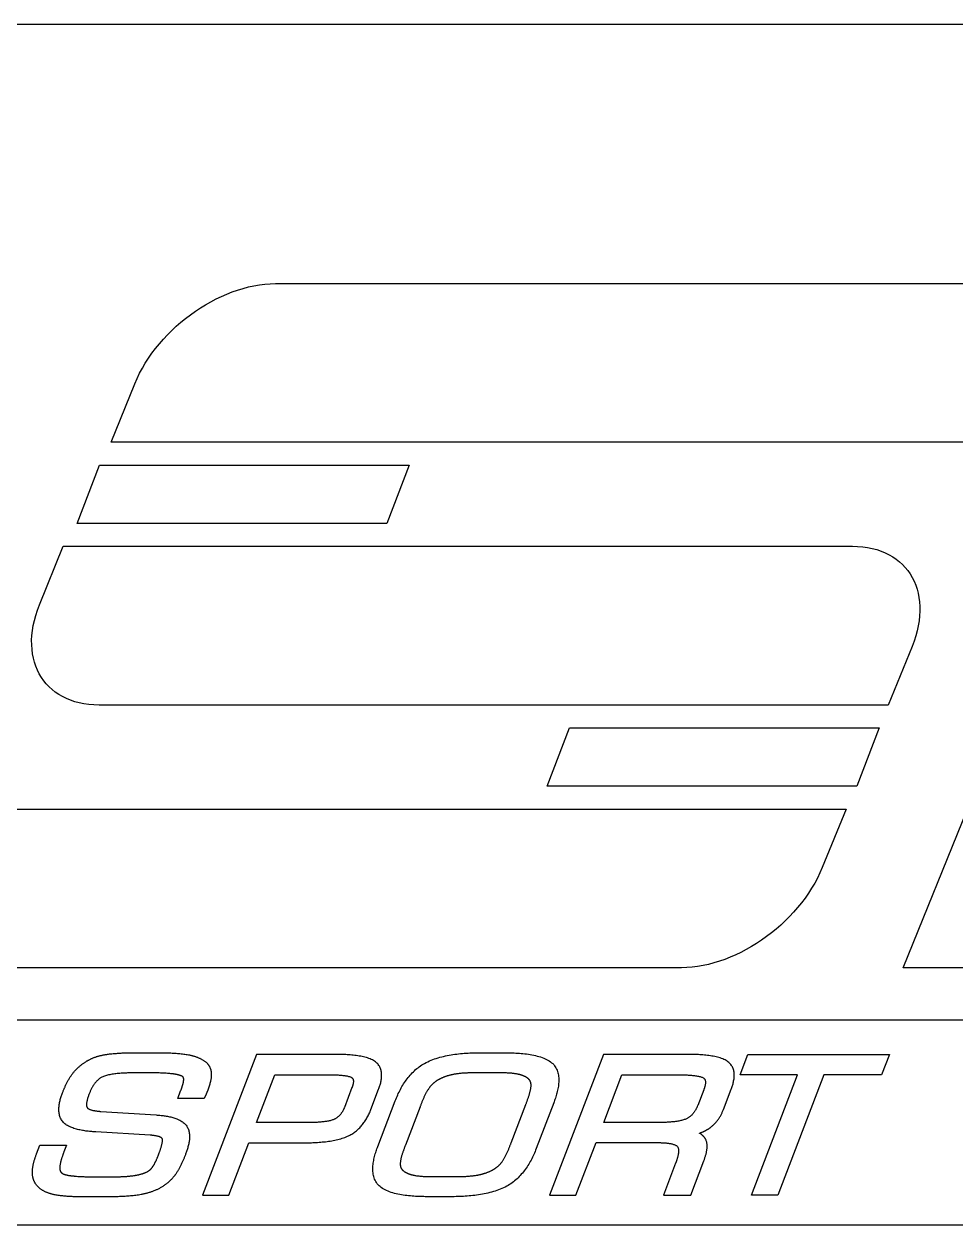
# Model space of a CAD drawing. Extents: x 0 to 453, y 0 to 124.
# Drawn here: x 346.19 to 364.75, y 99.88 to 123.79 of the extents above; entities that cross this region are included whole.
import ezdxf

# ---------------------------------------------------------------- set-up
doc = ezdxf.new("R2010")
doc.units = 0
doc.layers.get('0').update_dxf_attribs({"linetype": 'CONTINUOUS'})

msp = doc.modelspace()

# ---------------------------------------------------------------- linework, layer by layer
at = {"color": 1}
for points in [[(222.204, 123.788), (374.775, 123.788)], [(351.205, 118.621), (366.917, 118.621), (365.635, 115.459), (347.927, 115.459), (348.399, 116.625)], [(348.399, 116.625), (348.445, 116.73), (348.496, 116.834), (348.551, 116.937), (348.61, 117.038), (348.674, 117.137), (348.743, 117.235), (348.815, 117.33), (348.89, 117.423), (348.97, 117.513), (349.052, 117.601), (349.138, 117.687), (349.227, 117.769), (349.318, 117.849), (349.412, 117.926), (349.508, 117.999), (349.607, 118.069), (349.707, 118.135), (349.809, 118.198), (349.913, 118.257), (350.018, 118.313), (350.124, 118.364), (350.231, 118.411), (350.339, 118.453), (350.447, 118.491), (350.556, 118.525), (350.665, 118.553), (350.773, 118.577), (350.882, 118.596), (350.99, 118.61), (351.098, 118.618), (351.205, 118.621)], [(346.504, 112.223), (346.977, 113.39)], [(346.977, 113.39), (362.689, 113.39)], [(362.689, 113.39), (362.793, 113.387), (362.894, 113.379), (362.991, 113.365), (363.085, 113.346), (363.174, 113.322), (363.26, 113.294), (363.341, 113.26), (363.419, 113.222), (363.492, 113.18), (363.561, 113.133), (363.626, 113.082), (363.686, 113.026), (363.742, 112.967), (363.793, 112.904), (363.839, 112.838), (363.881, 112.768), (363.918, 112.694), (363.95, 112.618), (363.976, 112.538), (363.998, 112.456), (364.015, 112.37), (364.026, 112.282), (364.032, 112.192), (364.032, 112.099), (364.027, 112.004), (364.016, 111.906), (364, 111.807), (363.978, 111.706), (363.95, 111.603), (363.916, 111.499), (363.876, 111.394)], [(347.691, 110.227), (347.586, 110.23), (347.486, 110.239), (347.388, 110.252), (347.295, 110.271), (347.205, 110.295), (347.12, 110.323), (347.038, 110.357), (346.961, 110.395), (346.887, 110.437), (346.818, 110.484), (346.754, 110.536), (346.693, 110.591), (346.638, 110.65), (346.587, 110.713), (346.54, 110.779), (346.499, 110.849), (346.462, 110.923), (346.43, 110.999), (346.403, 111.079), (346.381, 111.161), (346.365, 111.247), (346.354, 111.335), (346.348, 111.425), (346.347, 111.518), (346.352, 111.613), (346.363, 111.711), (346.38, 111.81), (346.402, 111.911), (346.43, 112.014), (346.464, 112.118), (346.504, 112.223)], [(363.876, 111.394), (363.403, 110.227), (347.691, 110.227)], [(359.284, 104.996), (343.572, 104.996), (344.853, 108.158)], [(344.853, 108.158), (362.562, 108.158), (362.089, 106.992)], [(362.089, 106.992), (362.043, 106.887), (361.993, 106.782), (361.938, 106.68), (361.878, 106.579), (361.814, 106.48), (361.746, 106.382), (361.674, 106.287), (361.598, 106.194), (361.519, 106.104), (361.436, 106.016), (361.351, 105.93), (361.262, 105.848), (361.17, 105.768), (361.077, 105.691), (360.98, 105.618), (360.882, 105.548), (360.782, 105.482), (360.679, 105.419), (360.576, 105.36), (360.471, 105.304), (360.365, 105.253), (360.258, 105.206), (360.15, 105.164), (360.042, 105.126), (359.933, 105.092), (359.824, 105.063), (359.715, 105.04), (359.607, 105.021), (359.498, 105.007), (359.391, 104.999), (359.284, 104.996)], [(347.856, 103.275), (347.878, 103.278), (347.9, 103.28), (347.922, 103.283), (347.944, 103.285), (347.967, 103.288), (347.99, 103.29), (348.012, 103.292), (348.035, 103.293), (348.058, 103.295), (348.082, 103.296), (348.105, 103.298), (348.128, 103.299), (348.152, 103.3), (348.175, 103.301), (348.198, 103.301), (348.222, 103.302), (348.245, 103.303), (348.269, 103.303), (348.292, 103.304), (348.316, 103.304), (348.339, 103.304), (348.362, 103.304), (348.385, 103.305), (348.408, 103.305), (348.431, 103.305), (348.454, 103.305), (348.477, 103.305), (348.499, 103.305), (348.522, 103.305), (348.544, 103.305), (348.566, 103.305)], [(348.566, 103.305), (348.694, 103.305)], [(348.694, 103.305), (348.717, 103.305), (348.741, 103.305), (348.764, 103.305), (348.789, 103.305), (348.813, 103.305), (348.838, 103.305), (348.863, 103.305), (348.888, 103.305), (348.914, 103.304), (348.939, 103.304), (348.965, 103.304), (348.991, 103.303), (349.017, 103.303), (349.043, 103.302), (349.069, 103.301), (349.095, 103.301), (349.121, 103.3), (349.147, 103.298), (349.173, 103.297), (349.199, 103.295), (349.224, 103.294), (349.25, 103.292), (349.275, 103.29), (349.3, 103.287), (349.325, 103.285), (349.35, 103.282), (349.374, 103.279), (349.398, 103.276), (349.421, 103.272), (349.444, 103.269), (349.467, 103.264)], [(354.172, 103.094), (354.203, 103.111), (354.235, 103.127), (354.267, 103.142), (354.3, 103.156), (354.334, 103.169), (354.369, 103.181), (354.403, 103.193), (354.439, 103.204), (354.475, 103.215), (354.511, 103.224), (354.548, 103.233), (354.585, 103.241), (354.622, 103.249), (354.659, 103.256), (354.697, 103.263), (354.735, 103.269), (354.773, 103.274), (354.811, 103.279), (354.849, 103.283), (354.887, 103.287), (354.925, 103.291), (354.962, 103.294), (355, 103.296), (355.037, 103.298), (355.074, 103.3), (355.111, 103.302), (355.148, 103.303), (355.184, 103.304), (355.219, 103.304), (355.254, 103.305), (355.289, 103.305)], [(355.289, 103.305), (355.742, 103.305)], [(355.742, 103.305), (355.769, 103.305), (355.797, 103.305), (355.827, 103.304), (355.857, 103.304), (355.889, 103.303), (355.921, 103.302), (355.954, 103.301), (355.988, 103.299), (356.023, 103.297), (356.058, 103.294), (356.094, 103.291), (356.13, 103.288), (356.165, 103.284), (356.202, 103.28), (356.238, 103.275), (356.273, 103.269), (356.309, 103.263), (356.344, 103.256), (356.379, 103.248), (356.413, 103.24), (356.447, 103.231), (356.48, 103.221), (356.512, 103.21), (356.543, 103.198), (356.572, 103.185), (356.601, 103.172), (356.628, 103.157), (356.654, 103.141), (356.678, 103.125), (356.701, 103.107), (356.722, 103.088)], [(347.183, 102.915), (347.192, 102.925), (347.2, 102.935), (347.209, 102.945), (347.217, 102.955), (347.226, 102.964), (347.235, 102.974), (347.244, 102.983), (347.254, 102.992), (347.263, 103.001), (347.272, 103.01), (347.282, 103.019), (347.291, 103.027), (347.301, 103.036), (347.311, 103.044), (347.321, 103.052), (347.331, 103.06), (347.341, 103.068), (347.352, 103.076), (347.362, 103.084), (347.372, 103.091), (347.383, 103.099), (347.394, 103.106), (347.404, 103.113), (347.415, 103.12), (347.426, 103.127), (347.437, 103.134), (347.448, 103.141), (347.46, 103.147), (347.471, 103.154), (347.483, 103.16), (347.494, 103.166)], [(347.494, 103.166), (347.505, 103.172), (347.516, 103.177), (347.527, 103.182), (347.538, 103.188), (347.549, 103.193), (347.56, 103.197), (347.572, 103.202), (347.583, 103.207), (347.594, 103.211), (347.606, 103.215), (347.618, 103.219), (347.629, 103.223), (347.641, 103.227), (347.653, 103.231), (347.664, 103.234), (347.676, 103.237), (347.688, 103.241), (347.7, 103.244), (347.712, 103.247), (347.724, 103.25), (347.736, 103.253), (347.748, 103.255), (347.76, 103.258), (347.772, 103.26), (347.784, 103.263), (347.796, 103.265), (347.808, 103.267), (347.82, 103.269), (347.832, 103.271), (347.844, 103.273), (347.856, 103.275)], [(349.467, 103.264), (349.479, 103.262), (349.491, 103.26), (349.503, 103.257), (349.515, 103.254), (349.528, 103.251), (349.54, 103.248), (349.552, 103.245), (349.564, 103.242), (349.576, 103.238), (349.588, 103.235), (349.6, 103.231), (349.612, 103.227), (349.624, 103.223), (349.635, 103.218), (349.647, 103.214), (349.659, 103.209), (349.67, 103.204), (349.682, 103.199), (349.693, 103.194), (349.704, 103.188), (349.716, 103.183), (349.727, 103.177), (349.738, 103.171), (349.748, 103.165), (349.759, 103.158), (349.769, 103.151), (349.78, 103.144), (349.79, 103.137), (349.8, 103.13), (349.81, 103.122), (349.82, 103.114)], [(352.374, 103.272), (350.821, 103.272), (349.749, 100.471), (350.273, 100.471), (350.671, 101.512)], [(349.82, 103.114), (349.826, 103.109), (349.833, 103.103), (349.839, 103.097), (349.845, 103.091), (349.85, 103.085), (349.856, 103.078), (349.861, 103.072), (349.866, 103.065), (349.871, 103.058), (349.876, 103.052), (349.88, 103.045), (349.884, 103.038), (349.888, 103.03), (349.892, 103.023), (349.895, 103.016), (349.898, 103.008), (349.902, 103.001), (349.904, 102.993), (349.907, 102.985), (349.91, 102.977), (349.912, 102.969), (349.914, 102.961), (349.916, 102.953), (349.917, 102.945), (349.919, 102.937), (349.92, 102.928), (349.921, 102.92), (349.922, 102.911), (349.923, 102.903), (349.923, 102.894), (349.924, 102.886)], [(353.191, 103.126), (353.173, 103.139), (353.153, 103.151), (353.133, 103.162), (353.11, 103.173), (353.087, 103.183), (353.063, 103.192), (353.037, 103.201), (353.011, 103.209), (352.984, 103.216), (352.957, 103.223), (352.928, 103.229), (352.899, 103.235), (352.87, 103.24), (352.841, 103.245), (352.811, 103.249), (352.781, 103.253), (352.751, 103.256), (352.721, 103.259), (352.691, 103.261), (352.662, 103.264), (352.632, 103.266), (352.603, 103.267), (352.575, 103.268), (352.547, 103.27), (352.519, 103.27), (352.493, 103.271), (352.467, 103.272), (352.442, 103.272), (352.418, 103.272), (352.395, 103.272), (352.374, 103.272)], [(353.256, 102.578), (353.263, 102.596), (353.269, 102.614), (353.276, 102.632), (353.281, 102.651), (353.287, 102.669), (353.292, 102.688), (353.297, 102.707), (353.301, 102.726), (353.305, 102.745), (353.309, 102.765), (353.311, 102.784), (353.314, 102.803), (353.315, 102.822), (353.316, 102.841), (353.316, 102.86), (353.316, 102.879), (353.315, 102.898), (353.312, 102.916), (353.309, 102.935), (353.305, 102.953), (353.301, 102.97), (353.295, 102.988), (353.288, 103.005), (353.28, 103.022), (353.271, 103.038), (353.261, 103.054), (353.249, 103.069), (353.237, 103.084), (353.223, 103.099), (353.208, 103.113), (353.191, 103.126)], [(353.587, 102.348), (353.599, 102.377), (353.61, 102.406), (353.623, 102.435), (353.635, 102.464), (353.648, 102.492), (353.662, 102.521), (353.676, 102.549), (353.69, 102.576), (353.705, 102.604), (353.721, 102.631), (353.737, 102.658), (353.753, 102.684), (353.77, 102.71), (353.788, 102.736), (353.806, 102.761), (353.824, 102.786), (353.843, 102.811), (353.863, 102.835), (353.883, 102.858), (353.904, 102.881), (353.925, 102.904), (353.947, 102.925), (353.97, 102.947), (353.993, 102.968), (354.016, 102.988), (354.041, 103.007), (354.066, 103.026), (354.091, 103.044), (354.118, 103.062), (354.145, 103.078), (354.172, 103.094)], [(359.394, 103.272), (357.732, 103.272), (356.661, 100.471), (357.185, 100.471), (357.584, 101.515), (358.816, 101.515)], [(356.722, 103.088), (356.741, 103.068), (356.758, 103.047), (356.773, 103.026), (356.787, 103.003), (356.799, 102.98), (356.809, 102.957), (356.818, 102.932), (356.825, 102.907), (356.831, 102.882), (356.836, 102.856), (356.84, 102.83), (356.842, 102.803), (356.843, 102.776), (356.843, 102.749), (356.842, 102.722), (356.84, 102.694), (356.838, 102.667), (356.834, 102.639), (356.83, 102.612), (356.825, 102.584), (356.819, 102.557), (356.813, 102.53), (356.806, 102.503), (356.799, 102.477), (356.792, 102.451), (356.784, 102.425), (356.776, 102.4), (356.767, 102.375), (356.759, 102.351), (356.75, 102.328), (356.742, 102.305)], [(360.212, 103.126), (360.193, 103.139), (360.174, 103.151), (360.153, 103.162), (360.13, 103.173), (360.107, 103.183), (360.083, 103.192), (360.057, 103.201), (360.031, 103.209), (360.004, 103.216), (359.977, 103.223), (359.948, 103.229), (359.92, 103.235), (359.891, 103.24), (359.861, 103.245), (359.831, 103.249), (359.801, 103.253), (359.771, 103.256), (359.741, 103.259), (359.712, 103.261), (359.682, 103.264), (359.653, 103.266), (359.624, 103.267), (359.595, 103.268), (359.567, 103.27), (359.54, 103.27), (359.513, 103.271), (359.487, 103.272), (359.462, 103.272), (359.438, 103.272), (359.416, 103.272), (359.394, 103.272)], [(360.277, 102.578), (360.283, 102.596), (360.29, 102.614), (360.296, 102.632), (360.302, 102.651), (360.307, 102.669), (360.312, 102.688), (360.317, 102.707), (360.322, 102.726), (360.325, 102.745), (360.329, 102.765), (360.332, 102.784), (360.334, 102.803), (360.335, 102.822), (360.336, 102.841), (360.337, 102.86), (360.336, 102.879), (360.335, 102.898), (360.333, 102.916), (360.33, 102.935), (360.326, 102.953), (360.321, 102.97), (360.315, 102.988), (360.308, 103.005), (360.3, 103.022), (360.291, 103.038), (360.281, 103.054), (360.27, 103.069), (360.257, 103.084), (360.243, 103.099), (360.228, 103.113), (360.212, 103.126)], [(346.967, 102.523), (346.972, 102.536), (346.977, 102.549), (346.983, 102.563), (346.988, 102.576), (346.994, 102.589), (346.999, 102.603), (347.005, 102.616), (347.011, 102.629), (347.017, 102.643), (347.023, 102.656), (347.03, 102.669), (347.036, 102.682), (347.043, 102.695), (347.049, 102.708), (347.056, 102.721), (347.063, 102.734), (347.07, 102.747), (347.077, 102.76), (347.084, 102.772), (347.092, 102.785), (347.099, 102.797), (347.107, 102.81), (347.115, 102.822), (347.123, 102.834), (347.131, 102.846), (347.139, 102.858), (347.148, 102.87), (347.156, 102.881), (347.165, 102.893), (347.174, 102.904), (347.183, 102.915)], [(348.45, 102.905), (348.433, 102.905), (348.414, 102.905), (348.394, 102.905), (348.374, 102.905), (348.352, 102.905), (348.33, 102.904), (348.306, 102.904), (348.283, 102.903), (348.258, 102.902), (348.233, 102.901), (348.208, 102.9), (348.182, 102.899), (348.156, 102.898), (348.13, 102.896), (348.104, 102.894), (348.078, 102.892), (348.052, 102.889), (348.026, 102.887), (348.001, 102.883), (347.975, 102.88), (347.951, 102.876), (347.926, 102.872), (347.903, 102.868), (347.88, 102.863), (347.858, 102.858), (347.836, 102.853), (347.816, 102.847), (347.796, 102.841), (347.778, 102.834), (347.761, 102.826), (347.745, 102.819)], [(349.16, 102.883), (349.139, 102.885), (349.117, 102.888), (349.095, 102.89), (349.072, 102.892), (349.05, 102.894), (349.027, 102.895), (349.004, 102.897), (348.981, 102.898), (348.958, 102.899), (348.935, 102.901), (348.912, 102.901), (348.888, 102.902), (348.865, 102.903), (348.841, 102.904), (348.818, 102.904), (348.794, 102.905), (348.771, 102.905), (348.747, 102.905), (348.724, 102.905), (348.7, 102.905), (348.677, 102.906), (348.653, 102.906), (348.63, 102.906), (348.607, 102.906), (348.584, 102.906), (348.561, 102.905), (348.539, 102.905), (348.516, 102.905), (348.494, 102.905), (348.472, 102.905), (348.45, 102.905)], [(349.361, 102.823), (349.357, 102.826), (349.353, 102.83), (349.349, 102.833), (349.344, 102.836), (349.338, 102.839), (349.332, 102.842), (349.326, 102.845), (349.32, 102.847), (349.313, 102.85), (349.306, 102.852), (349.299, 102.855), (349.292, 102.857), (349.284, 102.859), (349.277, 102.861), (349.269, 102.863), (349.262, 102.865), (349.254, 102.867), (349.246, 102.869), (349.238, 102.87), (349.231, 102.872), (349.223, 102.873), (349.216, 102.875), (349.209, 102.876), (349.202, 102.877), (349.195, 102.878), (349.188, 102.879), (349.182, 102.88), (349.176, 102.881), (349.17, 102.882), (349.165, 102.882), (349.16, 102.883)], [(349.924, 102.886), (349.924, 102.875), (349.924, 102.865), (349.924, 102.854), (349.923, 102.844), (349.923, 102.833), (349.922, 102.823), (349.921, 102.812), (349.919, 102.802), (349.918, 102.791), (349.916, 102.78), (349.915, 102.77), (349.913, 102.759), (349.911, 102.748), (349.908, 102.738), (349.906, 102.727), (349.904, 102.717), (349.901, 102.706), (349.898, 102.696), (349.895, 102.685), (349.893, 102.675), (349.889, 102.664), (349.886, 102.654), (349.883, 102.644), (349.88, 102.633), (349.876, 102.623), (349.873, 102.613), (349.87, 102.603), (349.866, 102.593), (349.862, 102.584), (349.859, 102.574), (349.855, 102.564)], [(351.849, 101.915), (350.825, 101.915), (351.19, 102.867)], [(351.19, 102.867), (352.26, 102.867)], [(352.26, 102.867), (352.269, 102.867), (352.28, 102.867), (352.292, 102.867), (352.305, 102.867), (352.318, 102.867), (352.333, 102.866), (352.348, 102.866), (352.364, 102.866), (352.381, 102.865), (352.398, 102.865), (352.416, 102.864), (352.434, 102.863), (352.452, 102.862), (352.471, 102.861), (352.489, 102.859), (352.508, 102.858), (352.526, 102.856), (352.544, 102.854), (352.562, 102.852), (352.58, 102.85), (352.597, 102.847), (352.614, 102.845), (352.63, 102.842), (352.645, 102.838), (352.659, 102.835), (352.673, 102.831), (352.686, 102.827), (352.697, 102.822), (352.708, 102.818), (352.717, 102.813), (352.725, 102.807)], [(354.759, 102.876), (354.749, 102.874), (354.739, 102.872), (354.73, 102.87), (354.72, 102.868), (354.71, 102.866), (354.7, 102.863), (354.691, 102.861), (354.681, 102.859), (354.671, 102.856), (354.662, 102.854), (354.652, 102.851), (354.643, 102.848), (354.633, 102.845), (354.623, 102.842), (354.614, 102.839), (354.605, 102.836), (354.595, 102.833), (354.586, 102.83), (354.576, 102.826), (354.567, 102.823), (354.558, 102.819), (354.548, 102.816), (354.539, 102.812), (354.53, 102.808), (354.521, 102.804), (354.512, 102.8), (354.503, 102.796), (354.494, 102.792), (354.485, 102.787), (354.476, 102.783), (354.467, 102.778)], [(355.296, 102.905), (355.279, 102.905), (355.263, 102.905), (355.246, 102.905), (355.229, 102.905), (355.212, 102.905), (355.195, 102.905), (355.177, 102.905), (355.16, 102.905), (355.142, 102.905), (355.125, 102.904), (355.107, 102.904), (355.089, 102.904), (355.071, 102.903), (355.053, 102.903), (355.035, 102.902), (355.018, 102.901), (355, 102.9), (354.982, 102.899), (354.964, 102.898), (354.946, 102.897), (354.929, 102.896), (354.911, 102.895), (354.893, 102.893), (354.876, 102.891), (354.859, 102.89), (354.842, 102.888), (354.825, 102.886), (354.808, 102.883), (354.792, 102.881), (354.775, 102.878), (354.759, 102.876)], [(355.517, 102.905), (355.296, 102.905)], [(356.032, 102.877), (356.017, 102.88), (356.002, 102.883), (355.987, 102.885), (355.971, 102.887), (355.955, 102.889), (355.939, 102.891), (355.922, 102.893), (355.905, 102.895), (355.888, 102.896), (355.871, 102.898), (355.854, 102.899), (355.837, 102.9), (355.819, 102.901), (355.802, 102.902), (355.784, 102.902), (355.767, 102.903), (355.749, 102.904), (355.732, 102.904), (355.714, 102.904), (355.697, 102.905), (355.68, 102.905), (355.662, 102.905), (355.645, 102.905), (355.628, 102.905), (355.612, 102.905), (355.595, 102.905), (355.579, 102.905), (355.563, 102.905), (355.547, 102.905), (355.532, 102.905), (355.517, 102.905)], [(356.234, 102.79), (356.229, 102.794), (356.223, 102.799), (356.217, 102.803), (356.212, 102.807), (356.206, 102.811), (356.2, 102.815), (356.194, 102.818), (356.187, 102.822), (356.181, 102.825), (356.175, 102.829), (356.168, 102.832), (356.162, 102.835), (356.155, 102.838), (356.148, 102.841), (356.142, 102.844), (356.135, 102.847), (356.128, 102.849), (356.121, 102.852), (356.115, 102.854), (356.108, 102.857), (356.101, 102.859), (356.094, 102.861), (356.087, 102.863), (356.08, 102.865), (356.073, 102.867), (356.066, 102.869), (356.059, 102.871), (356.052, 102.872), (356.045, 102.874), (356.039, 102.875), (356.032, 102.877)], [(358.795, 101.915), (357.737, 101.915), (358.101, 102.867)], [(358.101, 102.867), (359.205, 102.867)], [(359.205, 102.867), (359.216, 102.867), (359.228, 102.867), (359.241, 102.867), (359.255, 102.867), (359.271, 102.867), (359.287, 102.866), (359.305, 102.866), (359.323, 102.865), (359.342, 102.865), (359.361, 102.864), (359.381, 102.863), (359.401, 102.862), (359.422, 102.861), (359.443, 102.86), (359.464, 102.858), (359.484, 102.857), (359.505, 102.855), (359.526, 102.852), (359.546, 102.85), (359.566, 102.847), (359.585, 102.845), (359.604, 102.841), (359.622, 102.838), (359.639, 102.834), (359.655, 102.83), (359.671, 102.826), (359.685, 102.821), (359.698, 102.816), (359.709, 102.811), (359.72, 102.805), (359.728, 102.799)], [(347.745, 102.819), (347.733, 102.812), (347.721, 102.805), (347.709, 102.797), (347.698, 102.789), (347.687, 102.78), (347.676, 102.771), (347.666, 102.762), (347.655, 102.753), (347.646, 102.743), (347.636, 102.732), (347.626, 102.722), (347.617, 102.711), (347.608, 102.7), (347.6, 102.688), (347.591, 102.677), (347.583, 102.665), (347.575, 102.653), (347.568, 102.641), (347.56, 102.628), (347.553, 102.616), (347.546, 102.603), (347.539, 102.591), (347.533, 102.578), (347.526, 102.565), (347.52, 102.552), (347.514, 102.54), (347.509, 102.527), (347.503, 102.514), (347.498, 102.501), (347.493, 102.488), (347.488, 102.476)], [(349.314, 102.544), (349.316, 102.55), (349.318, 102.556), (349.32, 102.562), (349.323, 102.568), (349.325, 102.575), (349.328, 102.581), (349.33, 102.588), (349.332, 102.595), (349.335, 102.602), (349.337, 102.608), (349.34, 102.615), (349.342, 102.622), (349.344, 102.629), (349.347, 102.637), (349.349, 102.644), (349.351, 102.651), (349.353, 102.658), (349.355, 102.665), (349.357, 102.672), (349.359, 102.68), (349.361, 102.687), (349.363, 102.694), (349.365, 102.701), (349.366, 102.708), (349.368, 102.715), (349.369, 102.722), (349.37, 102.728), (349.371, 102.735), (349.372, 102.742), (349.373, 102.748), (349.373, 102.755)], [(349.373, 102.755), (349.374, 102.757), (349.374, 102.759), (349.374, 102.761), (349.374, 102.763), (349.374, 102.765), (349.374, 102.767), (349.374, 102.769), (349.374, 102.772), (349.374, 102.774), (349.374, 102.777), (349.374, 102.779), (349.374, 102.782), (349.374, 102.784), (349.374, 102.786), (349.374, 102.789), (349.373, 102.791), (349.373, 102.794), (349.373, 102.796), (349.372, 102.799), (349.372, 102.801), (349.371, 102.803), (349.371, 102.806), (349.37, 102.808), (349.369, 102.81), (349.368, 102.812), (349.367, 102.814), (349.366, 102.816), (349.365, 102.818), (349.364, 102.82), (349.363, 102.821), (349.361, 102.823)], [(352.725, 102.61), (352.574, 102.217)], [(352.725, 102.807), (352.73, 102.803), (352.734, 102.799), (352.738, 102.794), (352.742, 102.788), (352.745, 102.783), (352.747, 102.777), (352.749, 102.771), (352.751, 102.765), (352.752, 102.758), (352.753, 102.751), (352.754, 102.745), (352.754, 102.738), (352.754, 102.73), (352.753, 102.723), (352.753, 102.716), (352.752, 102.709), (352.751, 102.701), (352.75, 102.694), (352.748, 102.687), (352.747, 102.679), (352.745, 102.672), (352.743, 102.665), (352.741, 102.658), (352.739, 102.651), (352.737, 102.645), (352.735, 102.638), (352.733, 102.632), (352.731, 102.626), (352.729, 102.621), (352.727, 102.615), (352.725, 102.61)], [(354.268, 102.611), (354.261, 102.601), (354.253, 102.591), (354.246, 102.58), (354.239, 102.569), (354.231, 102.558), (354.224, 102.546), (354.217, 102.534), (354.211, 102.522), (354.204, 102.51), (354.197, 102.497), (354.191, 102.484), (354.184, 102.472), (354.178, 102.459), (354.171, 102.446), (354.165, 102.432), (354.159, 102.419), (354.153, 102.406), (354.147, 102.393), (354.141, 102.379), (354.135, 102.366), (354.13, 102.353), (354.124, 102.34), (354.119, 102.327), (354.114, 102.314), (354.109, 102.301), (354.103, 102.288), (354.099, 102.276), (354.094, 102.263), (354.089, 102.251), (354.084, 102.239), (354.08, 102.228)], [(354.467, 102.778), (354.459, 102.774), (354.452, 102.77), (354.444, 102.766), (354.437, 102.762), (354.43, 102.758), (354.422, 102.753), (354.415, 102.749), (354.408, 102.744), (354.401, 102.739), (354.394, 102.735), (354.387, 102.73), (354.381, 102.725), (354.374, 102.72), (354.368, 102.714), (354.361, 102.709), (354.355, 102.704), (354.348, 102.698), (354.342, 102.693), (354.336, 102.687), (354.33, 102.681), (354.324, 102.675), (354.318, 102.669), (354.312, 102.663), (354.306, 102.657), (354.3, 102.651), (354.295, 102.645), (354.289, 102.638), (354.284, 102.632), (354.278, 102.625), (354.273, 102.618), (354.268, 102.611)], [(356.186, 102.274), (356.19, 102.284), (356.194, 102.294), (356.198, 102.304), (356.202, 102.315), (356.206, 102.327), (356.21, 102.338), (356.215, 102.35), (356.219, 102.362), (356.223, 102.375), (356.228, 102.388), (356.232, 102.401), (356.237, 102.414), (356.241, 102.427), (356.246, 102.44), (356.25, 102.454), (356.254, 102.467), (356.258, 102.481), (356.262, 102.494), (356.266, 102.507), (356.269, 102.521), (356.273, 102.534), (356.276, 102.547), (356.279, 102.56), (356.281, 102.572), (356.284, 102.585), (356.286, 102.597), (356.288, 102.609), (356.289, 102.62), (356.29, 102.631), (356.291, 102.642), (356.291, 102.652)], [(356.291, 102.652), (356.291, 102.657), (356.291, 102.663), (356.291, 102.668), (356.291, 102.673), (356.29, 102.678), (356.29, 102.683), (356.289, 102.688), (356.288, 102.693), (356.287, 102.698), (356.286, 102.703), (356.285, 102.707), (356.284, 102.712), (356.283, 102.717), (356.281, 102.721), (356.28, 102.726), (356.278, 102.73), (356.276, 102.735), (356.274, 102.739), (356.272, 102.743), (356.27, 102.748), (356.267, 102.752), (356.265, 102.756), (356.262, 102.76), (356.259, 102.764), (356.256, 102.768), (356.253, 102.772), (356.249, 102.775), (356.246, 102.779), (356.242, 102.783), (356.238, 102.786), (356.234, 102.79)], [(359.728, 102.799), (359.734, 102.794), (359.739, 102.789), (359.744, 102.783), (359.748, 102.776), (359.752, 102.77), (359.755, 102.763), (359.757, 102.756), (359.759, 102.749), (359.761, 102.741), (359.762, 102.733), (359.762, 102.725), (359.763, 102.717), (359.763, 102.709), (359.762, 102.701), (359.762, 102.692), (359.761, 102.684), (359.76, 102.675), (359.758, 102.667), (359.756, 102.658), (359.755, 102.65), (359.753, 102.642), (359.751, 102.633), (359.748, 102.625), (359.746, 102.618), (359.744, 102.61), (359.741, 102.602), (359.739, 102.595), (359.736, 102.588), (359.734, 102.582), (359.732, 102.575), (359.729, 102.569)], [(346.965, 101.934), (346.953, 101.95), (346.942, 101.967), (346.932, 101.983), (346.923, 102.001), (346.915, 102.018), (346.909, 102.037), (346.903, 102.055), (346.899, 102.074), (346.895, 102.093), (346.892, 102.113), (346.89, 102.133), (346.889, 102.153), (346.889, 102.173), (346.889, 102.193), (346.89, 102.213), (346.892, 102.234), (346.894, 102.254), (346.897, 102.274), (346.9, 102.295), (346.904, 102.315), (346.909, 102.335), (346.913, 102.355), (346.918, 102.375), (346.924, 102.395), (346.929, 102.414), (346.935, 102.433), (346.941, 102.452), (346.948, 102.47), (346.954, 102.488), (346.96, 102.506), (346.967, 102.523)], [(347.488, 102.476), (347.486, 102.47), (347.483, 102.464), (347.481, 102.457), (347.478, 102.45), (347.476, 102.442), (347.473, 102.434), (347.47, 102.426), (347.467, 102.417), (347.464, 102.408), (347.462, 102.399), (347.459, 102.389), (347.456, 102.38), (347.454, 102.37), (347.451, 102.36), (347.449, 102.35), (347.447, 102.34), (347.445, 102.33), (347.443, 102.32), (347.442, 102.31), (347.441, 102.301), (347.44, 102.291), (347.439, 102.282), (347.439, 102.273), (347.439, 102.264), (347.44, 102.256), (347.441, 102.247), (347.442, 102.24), (347.444, 102.232), (347.447, 102.226), (347.45, 102.219), (347.453, 102.213)], [(349.798, 102.429), (349.782, 102.396), (349.257, 102.396), (349.314, 102.544)], [(349.822, 102.481), (349.821, 102.48), (349.82, 102.478), (349.82, 102.476), (349.819, 102.475), (349.818, 102.473), (349.817, 102.471), (349.817, 102.47), (349.816, 102.468), (349.815, 102.466), (349.815, 102.465), (349.814, 102.463), (349.813, 102.461), (349.812, 102.46), (349.812, 102.458), (349.811, 102.456), (349.81, 102.454), (349.809, 102.453), (349.809, 102.451), (349.808, 102.449), (349.807, 102.448), (349.806, 102.446), (349.805, 102.444), (349.805, 102.443), (349.804, 102.441), (349.803, 102.439), (349.802, 102.438), (349.802, 102.436), (349.801, 102.434), (349.8, 102.433), (349.799, 102.431), (349.798, 102.429)], [(349.855, 102.564), (349.854, 102.562), (349.853, 102.559), (349.852, 102.556), (349.851, 102.554), (349.85, 102.551), (349.849, 102.548), (349.848, 102.545), (349.847, 102.543), (349.846, 102.54), (349.845, 102.537), (349.844, 102.535), (349.843, 102.532), (349.842, 102.529), (349.841, 102.527), (349.839, 102.524), (349.838, 102.521), (349.837, 102.519), (349.836, 102.516), (349.835, 102.513), (349.834, 102.511), (349.833, 102.508), (349.832, 102.505), (349.831, 102.503), (349.83, 102.5), (349.829, 102.497), (349.827, 102.495), (349.826, 102.492), (349.825, 102.489), (349.824, 102.487), (349.823, 102.484), (349.822, 102.481)], [(353.101, 102.174), (353.256, 102.578)], [(353.239, 101.439), (353.587, 102.348)], [(359.729, 102.569), (359.609, 102.256)], [(360.122, 102.174), (360.277, 102.578)], [(347.453, 102.213), (347.457, 102.208), (347.462, 102.203), (347.468, 102.198), (347.474, 102.193), (347.481, 102.189), (347.489, 102.184), (347.497, 102.18), (347.506, 102.177), (347.515, 102.173), (347.524, 102.17), (347.534, 102.167), (347.544, 102.164), (347.554, 102.161), (347.565, 102.158), (347.575, 102.156), (347.586, 102.154), (347.597, 102.152), (347.608, 102.15), (347.619, 102.148), (347.629, 102.146), (347.64, 102.145), (347.65, 102.144), (347.66, 102.143), (347.67, 102.141), (347.679, 102.14), (347.688, 102.14), (347.697, 102.139), (347.705, 102.138), (347.712, 102.138), (347.719, 102.137), (347.725, 102.137)], [(347.725, 102.137), (348.826, 102.066)], [(352.574, 102.217), (352.57, 102.207), (352.567, 102.197), (352.562, 102.188), (352.558, 102.179), (352.554, 102.169), (352.549, 102.16), (352.545, 102.151), (352.54, 102.142), (352.535, 102.134), (352.53, 102.125), (352.524, 102.116), (352.519, 102.108), (352.513, 102.1), (352.507, 102.092), (352.501, 102.084), (352.495, 102.076), (352.489, 102.068), (352.482, 102.061), (352.475, 102.054), (352.468, 102.047), (352.461, 102.04), (352.454, 102.033), (352.446, 102.027), (352.438, 102.02), (352.43, 102.014), (352.422, 102.008), (352.413, 102.003), (352.405, 101.997), (352.396, 101.992), (352.387, 101.987), (352.377, 101.983)], [(352.659, 101.653), (352.68, 101.663), (352.701, 101.675), (352.721, 101.686), (352.74, 101.698), (352.759, 101.711), (352.778, 101.724), (352.796, 101.737), (352.813, 101.751), (352.83, 101.766), (352.847, 101.781), (352.863, 101.796), (352.879, 101.811), (352.894, 101.828), (352.909, 101.844), (352.923, 101.861), (352.937, 101.878), (352.951, 101.896), (352.964, 101.914), (352.977, 101.932), (352.989, 101.95), (353.001, 101.969), (353.013, 101.989), (353.024, 102.008), (353.035, 102.028), (353.046, 102.048), (353.056, 102.068), (353.066, 102.089), (353.075, 102.11), (353.084, 102.131), (353.093, 102.152), (353.101, 102.174)], [(354.08, 102.228), (353.789, 101.467)], [(355.894, 101.511), (356.186, 102.274)], [(356.742, 102.305), (356.394, 101.396)], [(359.609, 102.256), (359.605, 102.245), (359.601, 102.234), (359.596, 102.224), (359.591, 102.213), (359.587, 102.203), (359.581, 102.192), (359.576, 102.182), (359.571, 102.172), (359.565, 102.162), (359.559, 102.152), (359.553, 102.143), (359.547, 102.133), (359.541, 102.124), (359.534, 102.115), (359.527, 102.106), (359.52, 102.097), (359.513, 102.089), (359.506, 102.08), (359.498, 102.072), (359.49, 102.064), (359.482, 102.057), (359.474, 102.049), (359.465, 102.042), (359.456, 102.035), (359.447, 102.028), (359.438, 102.021), (359.428, 102.015), (359.418, 102.009), (359.408, 102.003), (359.398, 101.997), (359.388, 101.992)], [(359.861, 101.816), (359.872, 101.825), (359.884, 101.834), (359.895, 101.844), (359.906, 101.853), (359.917, 101.863), (359.928, 101.873), (359.938, 101.883), (359.948, 101.893), (359.958, 101.904), (359.968, 101.914), (359.977, 101.925), (359.986, 101.936), (359.995, 101.947), (360.004, 101.959), (360.013, 101.97), (360.021, 101.982), (360.029, 101.993), (360.037, 102.005), (360.045, 102.017), (360.052, 102.03), (360.06, 102.042), (360.067, 102.055), (360.074, 102.067), (360.08, 102.08), (360.087, 102.093), (360.093, 102.106), (360.099, 102.119), (360.105, 102.133), (360.111, 102.146), (360.116, 102.16), (360.122, 102.174)], [(347.624, 101.728), (347.605, 101.729), (347.585, 101.731), (347.564, 101.732), (347.543, 101.734), (347.521, 101.736), (347.498, 101.738), (347.475, 101.741), (347.452, 101.743), (347.429, 101.746), (347.405, 101.75), (347.381, 101.754), (347.357, 101.758), (347.332, 101.762), (347.308, 101.767), (347.284, 101.773), (347.26, 101.778), (347.237, 101.785), (347.213, 101.791), (347.19, 101.799), (347.168, 101.807), (347.145, 101.815), (347.124, 101.824), (347.103, 101.834), (347.083, 101.844), (347.063, 101.855), (347.044, 101.866), (347.026, 101.878), (347.01, 101.891), (346.994, 101.905), (346.979, 101.919), (346.965, 101.934)], [(348.826, 102.066), (348.845, 102.065), (348.863, 102.063), (348.883, 102.062), (348.902, 102.06), (348.923, 102.058), (348.943, 102.056), (348.964, 102.053), (348.985, 102.05), (349.007, 102.047), (349.028, 102.044), (349.05, 102.04), (349.072, 102.036), (349.094, 102.031), (349.115, 102.026), (349.137, 102.021), (349.158, 102.015), (349.179, 102.009), (349.2, 102.002), (349.221, 101.994), (349.241, 101.987), (349.261, 101.978), (349.28, 101.969), (349.299, 101.96), (349.317, 101.95), (349.334, 101.939), (349.351, 101.928), (349.367, 101.915), (349.382, 101.903), (349.397, 101.889), (349.41, 101.875), (349.422, 101.86)], [(352.377, 101.983), (352.364, 101.977), (352.351, 101.971), (352.336, 101.966), (352.321, 101.961), (352.306, 101.957), (352.289, 101.952), (352.273, 101.948), (352.256, 101.945), (352.238, 101.941), (352.22, 101.938), (352.202, 101.935), (352.184, 101.933), (352.165, 101.93), (352.146, 101.928), (352.127, 101.926), (352.108, 101.924), (352.089, 101.923), (352.071, 101.921), (352.052, 101.92), (352.033, 101.919), (352.014, 101.918), (351.996, 101.917), (351.978, 101.917), (351.96, 101.916), (351.943, 101.916), (351.926, 101.916), (351.91, 101.915), (351.894, 101.915), (351.878, 101.915), (351.864, 101.915), (351.849, 101.915)], [(359.388, 101.992), (359.373, 101.985), (359.358, 101.979), (359.341, 101.973), (359.325, 101.967), (359.307, 101.962), (359.289, 101.957), (359.27, 101.953), (359.251, 101.949), (359.231, 101.945), (359.211, 101.941), (359.191, 101.938), (359.17, 101.935), (359.149, 101.932), (359.128, 101.93), (359.107, 101.928), (359.086, 101.926), (359.064, 101.924), (359.043, 101.922), (359.022, 101.921), (359.001, 101.92), (358.98, 101.919), (358.96, 101.918), (358.939, 101.917), (358.919, 101.916), (358.9, 101.916), (358.881, 101.916), (358.862, 101.915), (358.845, 101.915), (358.827, 101.915), (358.811, 101.915), (358.795, 101.915)], [(348.706, 101.663), (347.624, 101.728)], [(348.945, 101.599), (348.941, 101.603), (348.937, 101.607), (348.932, 101.612), (348.926, 101.615), (348.92, 101.619), (348.914, 101.623), (348.907, 101.626), (348.899, 101.629), (348.891, 101.632), (348.883, 101.635), (348.874, 101.638), (348.865, 101.64), (348.856, 101.642), (348.846, 101.645), (348.837, 101.647), (348.827, 101.649), (348.818, 101.65), (348.808, 101.652), (348.799, 101.653), (348.789, 101.655), (348.78, 101.656), (348.771, 101.657), (348.762, 101.658), (348.754, 101.659), (348.745, 101.66), (348.738, 101.661), (348.73, 101.661), (348.723, 101.662), (348.717, 101.662), (348.711, 101.663), (348.706, 101.663)], [(349.422, 101.86), (349.434, 101.845), (349.444, 101.829), (349.453, 101.812), (349.461, 101.795), (349.468, 101.777), (349.474, 101.76), (349.479, 101.741), (349.483, 101.723), (349.486, 101.704), (349.488, 101.685), (349.49, 101.666), (349.49, 101.646), (349.491, 101.627), (349.49, 101.607), (349.489, 101.587), (349.487, 101.567), (349.484, 101.548), (349.481, 101.528), (349.478, 101.508), (349.474, 101.488), (349.47, 101.469), (349.465, 101.449), (349.46, 101.43), (349.455, 101.411), (349.449, 101.392), (349.443, 101.374), (349.437, 101.356), (349.431, 101.338), (349.425, 101.321), (349.419, 101.304), (349.413, 101.287)], [(351.746, 101.512), (351.773, 101.512), (351.801, 101.512), (351.83, 101.512), (351.858, 101.513), (351.888, 101.513), (351.917, 101.514), (351.948, 101.515), (351.978, 101.517), (352.009, 101.518), (352.04, 101.52), (352.071, 101.522), (352.102, 101.525), (352.133, 101.528), (352.165, 101.531), (352.196, 101.534), (352.228, 101.538), (352.259, 101.542), (352.29, 101.547), (352.321, 101.552), (352.351, 101.558), (352.382, 101.564), (352.412, 101.57), (352.442, 101.577), (352.471, 101.585), (352.5, 101.593), (352.528, 101.601), (352.555, 101.61), (352.582, 101.62), (352.609, 101.63), (352.635, 101.641), (352.659, 101.653)], [(359.642, 101.703), (359.65, 101.705), (359.657, 101.708), (359.665, 101.711), (359.672, 101.714), (359.679, 101.717), (359.687, 101.719), (359.694, 101.722), (359.701, 101.726), (359.709, 101.729), (359.716, 101.732), (359.723, 101.735), (359.73, 101.739), (359.738, 101.742), (359.745, 101.745), (359.752, 101.749), (359.759, 101.753), (359.766, 101.756), (359.773, 101.76), (359.78, 101.764), (359.787, 101.768), (359.794, 101.772), (359.801, 101.776), (359.807, 101.78), (359.814, 101.784), (359.821, 101.789), (359.828, 101.793), (359.834, 101.798), (359.841, 101.802), (359.848, 101.807), (359.854, 101.811), (359.861, 101.816)], [(359.769, 101.577), (359.767, 101.582), (359.764, 101.587), (359.761, 101.593), (359.758, 101.598), (359.755, 101.603), (359.752, 101.607), (359.748, 101.612), (359.745, 101.617), (359.741, 101.622), (359.738, 101.626), (359.734, 101.63), (359.73, 101.635), (359.726, 101.639), (359.722, 101.643), (359.718, 101.647), (359.714, 101.651), (359.709, 101.655), (359.705, 101.659), (359.701, 101.663), (359.696, 101.667), (359.692, 101.67), (359.687, 101.674), (359.682, 101.677), (359.677, 101.681), (359.673, 101.684), (359.668, 101.688), (359.663, 101.691), (359.658, 101.694), (359.653, 101.697), (359.647, 101.7), (359.642, 101.703)], [(346.446, 101.295), (346.511, 101.465)], [(346.511, 101.465), (347.04, 101.465), (346.99, 101.333)], [(348.875, 101.278), (348.877, 101.283), (348.88, 101.289), (348.882, 101.296), (348.885, 101.304), (348.888, 101.313), (348.892, 101.323), (348.895, 101.333), (348.899, 101.344), (348.903, 101.355), (348.907, 101.367), (348.911, 101.38), (348.915, 101.392), (348.919, 101.405), (348.923, 101.418), (348.926, 101.432), (348.93, 101.445), (348.934, 101.458), (348.937, 101.471), (348.94, 101.484), (348.943, 101.497), (348.945, 101.509), (348.947, 101.521), (348.949, 101.533), (348.95, 101.544), (348.951, 101.554), (348.952, 101.564), (348.951, 101.572), (348.951, 101.58), (348.949, 101.588), (348.947, 101.594), (348.945, 101.599)], [(350.671, 101.512), (351.746, 101.512)], [(353.264, 100.658), (353.245, 100.677), (353.228, 100.698), (353.212, 100.72), (353.198, 100.742), (353.186, 100.765), (353.176, 100.789), (353.167, 100.813), (353.159, 100.838), (353.153, 100.863), (353.148, 100.889), (353.144, 100.915), (353.141, 100.941), (353.14, 100.968), (353.14, 100.995), (353.14, 101.022), (353.142, 101.05), (353.144, 101.077), (353.148, 101.104), (353.152, 101.132), (353.157, 101.159), (353.162, 101.186), (353.168, 101.213), (353.175, 101.24), (353.182, 101.266), (353.189, 101.292), (353.197, 101.318), (353.205, 101.343), (353.214, 101.368), (353.222, 101.392), (353.231, 101.416), (353.239, 101.439)], [(353.789, 101.467), (353.786, 101.458), (353.782, 101.448), (353.778, 101.438), (353.774, 101.427), (353.77, 101.416), (353.765, 101.404), (353.761, 101.393), (353.757, 101.38), (353.752, 101.368), (353.748, 101.355), (353.743, 101.343), (353.739, 101.33), (353.735, 101.316), (353.73, 101.303), (353.726, 101.29), (353.722, 101.277), (353.718, 101.263), (353.714, 101.25), (353.71, 101.237), (353.707, 101.223), (353.704, 101.21), (353.7, 101.198), (353.698, 101.185), (353.695, 101.172), (353.693, 101.16), (353.691, 101.148), (353.689, 101.136), (353.688, 101.125), (353.687, 101.114), (353.686, 101.104), (353.686, 101.094)], [(355.708, 101.126), (355.715, 101.136), (355.722, 101.146), (355.729, 101.157), (355.737, 101.168), (355.744, 101.179), (355.751, 101.191), (355.757, 101.203), (355.764, 101.215), (355.771, 101.227), (355.778, 101.24), (355.784, 101.253), (355.791, 101.266), (355.797, 101.279), (355.803, 101.292), (355.809, 101.305), (355.816, 101.319), (355.822, 101.332), (355.827, 101.346), (355.833, 101.359), (355.839, 101.372), (355.845, 101.386), (355.85, 101.399), (355.855, 101.412), (355.861, 101.425), (355.866, 101.438), (355.871, 101.451), (355.876, 101.463), (355.88, 101.475), (355.885, 101.487), (355.89, 101.499), (355.894, 101.511)], [(356.394, 101.396), (356.382, 101.366), (356.371, 101.337), (356.358, 101.308), (356.346, 101.28), (356.333, 101.251), (356.319, 101.223), (356.305, 101.195), (356.29, 101.167), (356.275, 101.139), (356.26, 101.112), (356.244, 101.085), (356.228, 101.059), (356.211, 101.032), (356.193, 101.007), (356.175, 100.981), (356.156, 100.956), (356.137, 100.932), (356.118, 100.908), (356.097, 100.884), (356.077, 100.861), (356.055, 100.839), (356.033, 100.817), (356.011, 100.795), (355.987, 100.775), (355.964, 100.755), (355.939, 100.735), (355.914, 100.716), (355.888, 100.698), (355.862, 100.681), (355.835, 100.664), (355.807, 100.648)], [(358.816, 101.515), (358.824, 101.515), (358.834, 101.515), (358.845, 101.515), (358.856, 101.515), (358.868, 101.515), (358.881, 101.514), (358.894, 101.514), (358.908, 101.513), (358.922, 101.513), (358.937, 101.512), (358.951, 101.511), (358.967, 101.509), (358.982, 101.508), (358.997, 101.506), (359.013, 101.505), (359.028, 101.503), (359.043, 101.5), (359.058, 101.498), (359.073, 101.495), (359.088, 101.492), (359.102, 101.488), (359.115, 101.485), (359.128, 101.481), (359.141, 101.476), (359.153, 101.472), (359.164, 101.467), (359.174, 101.461), (359.184, 101.455), (359.192, 101.449), (359.2, 101.443), (359.206, 101.435)], [(359.206, 101.435), (359.211, 101.428), (359.216, 101.421), (359.219, 101.412), (359.222, 101.403), (359.225, 101.393), (359.227, 101.383), (359.228, 101.373), (359.228, 101.362), (359.229, 101.35), (359.228, 101.339), (359.227, 101.327), (359.226, 101.315), (359.225, 101.302), (359.223, 101.29), (359.221, 101.277), (359.218, 101.265), (359.215, 101.252), (359.212, 101.24), (359.209, 101.227), (359.206, 101.215), (359.202, 101.203), (359.199, 101.191), (359.195, 101.18), (359.192, 101.169), (359.188, 101.158), (359.185, 101.148), (359.181, 101.138), (359.178, 101.129), (359.175, 101.121), (359.172, 101.113), (359.169, 101.106)], [(359.732, 101.155), (359.737, 101.167), (359.741, 101.179), (359.746, 101.192), (359.75, 101.204), (359.754, 101.217), (359.759, 101.231), (359.763, 101.244), (359.767, 101.258), (359.771, 101.272), (359.775, 101.286), (359.778, 101.3), (359.782, 101.314), (359.785, 101.329), (359.787, 101.343), (359.79, 101.357), (359.792, 101.372), (359.794, 101.386), (359.795, 101.401), (359.796, 101.415), (359.797, 101.43), (359.797, 101.444), (359.797, 101.458), (359.796, 101.472), (359.795, 101.486), (359.793, 101.5), (359.791, 101.513), (359.788, 101.526), (359.784, 101.539), (359.78, 101.552), (359.775, 101.565), (359.769, 101.577)], [(346.363, 100.896), (346.363, 100.908), (346.362, 100.921), (346.363, 100.934), (346.363, 100.947), (346.364, 100.96), (346.365, 100.973), (346.366, 100.987), (346.367, 101), (346.369, 101.013), (346.371, 101.026), (346.373, 101.039), (346.375, 101.053), (346.378, 101.066), (346.38, 101.079), (346.383, 101.092), (346.386, 101.106), (346.39, 101.119), (346.393, 101.132), (346.397, 101.145), (346.4, 101.158), (346.404, 101.171), (346.408, 101.184), (346.412, 101.197), (346.416, 101.209), (346.42, 101.222), (346.424, 101.234), (346.429, 101.247), (346.433, 101.259), (346.437, 101.271), (346.442, 101.283), (346.446, 101.295)], [(346.99, 101.333), (346.986, 101.324), (346.983, 101.315), (346.98, 101.306), (346.976, 101.297), (346.972, 101.287), (346.969, 101.277), (346.965, 101.266), (346.961, 101.255), (346.958, 101.245), (346.954, 101.234), (346.95, 101.222), (346.947, 101.211), (346.943, 101.2), (346.94, 101.188), (346.936, 101.177), (346.933, 101.165), (346.93, 101.154), (346.927, 101.142), (346.924, 101.13), (346.921, 101.119), (346.919, 101.108), (346.916, 101.096), (346.914, 101.085), (346.912, 101.074), (346.911, 101.063), (346.909, 101.053), (346.908, 101.042), (346.908, 101.032), (346.907, 101.022), (346.907, 101.013), (346.907, 101.004)], [(348.77, 101.055), (348.774, 101.062), (348.778, 101.068), (348.782, 101.075), (348.786, 101.082), (348.79, 101.089), (348.794, 101.096), (348.798, 101.103), (348.801, 101.11), (348.805, 101.117), (348.809, 101.124), (348.812, 101.131), (348.816, 101.138), (348.819, 101.146), (348.823, 101.153), (348.826, 101.16), (348.83, 101.168), (348.833, 101.175), (348.836, 101.182), (348.84, 101.19), (348.843, 101.197), (348.846, 101.205), (348.849, 101.212), (348.852, 101.219), (348.855, 101.227), (348.858, 101.234), (348.861, 101.242), (348.864, 101.249), (348.867, 101.256), (348.87, 101.264), (348.873, 101.271), (348.875, 101.278)], [(349.413, 101.287), (349.408, 101.274), (349.403, 101.261), (349.397, 101.247), (349.392, 101.234), (349.386, 101.22), (349.381, 101.207), (349.375, 101.193), (349.369, 101.179), (349.364, 101.165), (349.358, 101.152), (349.352, 101.138), (349.346, 101.124), (349.339, 101.11), (349.333, 101.097), (349.326, 101.083), (349.32, 101.069), (349.313, 101.056), (349.307, 101.042), (349.3, 101.029), (349.293, 101.016), (349.286, 101.003), (349.278, 100.989), (349.271, 100.976), (349.264, 100.964), (349.256, 100.951), (349.248, 100.938), (349.241, 100.926), (349.233, 100.914), (349.225, 100.902), (349.216, 100.89), (349.208, 100.879)], [(359.169, 101.106), (358.927, 100.471), (359.471, 100.471), (359.732, 101.155)], [(346.907, 101.004), (346.907, 100.999), (346.908, 100.994), (346.908, 100.99), (346.909, 100.985), (346.909, 100.981), (346.91, 100.976), (346.911, 100.972), (346.912, 100.968), (346.913, 100.964), (346.914, 100.96), (346.915, 100.956), (346.917, 100.952), (346.918, 100.948), (346.92, 100.944), (346.922, 100.941), (346.924, 100.937), (346.926, 100.934), (346.928, 100.93), (346.931, 100.927), (346.933, 100.924), (346.936, 100.921), (346.939, 100.918), (346.942, 100.915), (346.945, 100.912), (346.948, 100.909), (346.952, 100.907), (346.955, 100.904), (346.959, 100.902), (346.963, 100.899), (346.967, 100.897), (346.971, 100.895)], [(348.409, 100.864), (348.417, 100.865), (348.426, 100.867), (348.435, 100.868), (348.444, 100.87), (348.453, 100.872), (348.462, 100.873), (348.471, 100.875), (348.479, 100.877), (348.488, 100.879), (348.497, 100.882), (348.506, 100.884), (348.515, 100.886), (348.524, 100.889), (348.533, 100.891), (348.542, 100.894), (348.551, 100.897), (348.559, 100.9), (348.568, 100.903), (348.577, 100.906), (348.586, 100.909), (348.594, 100.912), (348.603, 100.916), (348.611, 100.919), (348.619, 100.923), (348.628, 100.927), (348.636, 100.93), (348.644, 100.934), (348.652, 100.939), (348.66, 100.943), (348.668, 100.947), (348.675, 100.952)], [(348.675, 100.952), (348.679, 100.954), (348.683, 100.957), (348.686, 100.959), (348.69, 100.962), (348.693, 100.965), (348.697, 100.967), (348.7, 100.97), (348.704, 100.973), (348.707, 100.976), (348.71, 100.98), (348.714, 100.983), (348.717, 100.986), (348.72, 100.989), (348.723, 100.993), (348.727, 100.996), (348.73, 101), (348.733, 101.003), (348.736, 101.007), (348.739, 101.011), (348.741, 101.014), (348.744, 101.018), (348.747, 101.022), (348.75, 101.025), (348.753, 101.029), (348.755, 101.033), (348.758, 101.037), (348.76, 101.04), (348.763, 101.044), (348.765, 101.048), (348.768, 101.051), (348.77, 101.055)], [(353.686, 101.094), (353.686, 101.088), (353.686, 101.083), (353.686, 101.078), (353.686, 101.073), (353.687, 101.068), (353.687, 101.063), (353.688, 101.058), (353.689, 101.053), (353.69, 101.048), (353.691, 101.044), (353.692, 101.039), (353.693, 101.034), (353.694, 101.03), (353.696, 101.025), (353.698, 101.021), (353.699, 101.016), (353.701, 101.012), (353.703, 101.008), (353.706, 101.004), (353.708, 100.999), (353.71, 100.995), (353.713, 100.991), (353.716, 100.987), (353.719, 100.983), (353.722, 100.979), (353.725, 100.976), (353.728, 100.972), (353.732, 100.968), (353.735, 100.965), (353.739, 100.961), (353.743, 100.958)], [(353.743, 100.958), (353.749, 100.953), (353.755, 100.949), (353.76, 100.944), (353.766, 100.94), (353.772, 100.936), (353.778, 100.932), (353.784, 100.928), (353.791, 100.925), (353.797, 100.921), (353.803, 100.918), (353.81, 100.914), (353.816, 100.911), (353.823, 100.908), (353.83, 100.905), (353.836, 100.902), (353.843, 100.899), (353.85, 100.896), (353.857, 100.894), (353.864, 100.891), (353.871, 100.889), (353.878, 100.886), (353.885, 100.884), (353.892, 100.882), (353.899, 100.88), (353.906, 100.878), (353.913, 100.876), (353.92, 100.874), (353.927, 100.873), (353.934, 100.871), (353.941, 100.869), (353.947, 100.868)], [(355.219, 100.868), (355.229, 100.87), (355.238, 100.872), (355.248, 100.874), (355.258, 100.876), (355.268, 100.878), (355.278, 100.88), (355.288, 100.883), (355.297, 100.885), (355.307, 100.887), (355.317, 100.89), (355.327, 100.893), (355.336, 100.895), (355.346, 100.898), (355.356, 100.901), (355.365, 100.904), (355.375, 100.907), (355.384, 100.91), (355.394, 100.914), (355.403, 100.917), (355.413, 100.92), (355.422, 100.924), (355.432, 100.928), (355.441, 100.931), (355.45, 100.935), (355.46, 100.939), (355.469, 100.943), (355.478, 100.947), (355.487, 100.952), (355.496, 100.956), (355.505, 100.961), (355.514, 100.965)], [(355.514, 100.965), (355.522, 100.969), (355.529, 100.973), (355.536, 100.977), (355.543, 100.981), (355.55, 100.985), (355.557, 100.989), (355.564, 100.994), (355.571, 100.998), (355.578, 101.003), (355.584, 101.007), (355.591, 101.012), (355.598, 101.017), (355.604, 101.022), (355.611, 101.027), (355.617, 101.032), (355.623, 101.037), (355.629, 101.043), (355.635, 101.048), (355.642, 101.053), (355.647, 101.059), (355.653, 101.065), (355.659, 101.07), (355.665, 101.076), (355.671, 101.082), (355.676, 101.088), (355.682, 101.094), (355.687, 101.1), (355.692, 101.107), (355.697, 101.113), (355.703, 101.119), (355.708, 101.126)], [(346.493, 100.619), (346.485, 100.626), (346.477, 100.633), (346.47, 100.64), (346.463, 100.648), (346.456, 100.655), (346.449, 100.663), (346.443, 100.671), (346.437, 100.679), (346.431, 100.687), (346.425, 100.695), (346.42, 100.704), (346.415, 100.712), (346.41, 100.721), (346.405, 100.73), (346.401, 100.738), (346.397, 100.747), (346.393, 100.757), (346.389, 100.766), (346.386, 100.775), (346.383, 100.785), (346.38, 100.794), (346.377, 100.804), (346.374, 100.814), (346.372, 100.824), (346.37, 100.834), (346.368, 100.844), (346.367, 100.854), (346.366, 100.864), (346.365, 100.875), (346.364, 100.885), (346.363, 100.896)], [(346.971, 100.895), (346.977, 100.892), (346.983, 100.889), (346.989, 100.887), (346.996, 100.885), (347.002, 100.882), (347.009, 100.88), (347.016, 100.878), (347.024, 100.876), (347.031, 100.874), (347.039, 100.872), (347.046, 100.871), (347.054, 100.869), (347.062, 100.867), (347.07, 100.866), (347.078, 100.864), (347.086, 100.863), (347.094, 100.862), (347.102, 100.861), (347.11, 100.859), (347.118, 100.858), (347.126, 100.857), (347.134, 100.856), (347.142, 100.855), (347.15, 100.855), (347.157, 100.854), (347.164, 100.853), (347.171, 100.852), (347.178, 100.852), (347.185, 100.851), (347.191, 100.85), (347.198, 100.85)], [(347.198, 100.85), (347.22, 100.848), (347.243, 100.846), (347.267, 100.844), (347.29, 100.843), (347.313, 100.842), (347.337, 100.84), (347.36, 100.839), (347.384, 100.838), (347.408, 100.837), (347.432, 100.837), (347.456, 100.836), (347.48, 100.836), (347.504, 100.835), (347.528, 100.835), (347.552, 100.835), (347.576, 100.834), (347.6, 100.834), (347.625, 100.834), (347.649, 100.834), (347.673, 100.834), (347.697, 100.834), (347.721, 100.834), (347.745, 100.834), (347.768, 100.834), (347.792, 100.834), (347.816, 100.835), (347.839, 100.835), (347.863, 100.835), (347.886, 100.835), (347.909, 100.835), (347.932, 100.835)], [(347.932, 100.835), (347.947, 100.835), (347.962, 100.835), (347.977, 100.835), (347.993, 100.835), (348.008, 100.835), (348.023, 100.835), (348.039, 100.836), (348.054, 100.836), (348.07, 100.836), (348.085, 100.836), (348.101, 100.837), (348.116, 100.837), (348.132, 100.838), (348.148, 100.839), (348.163, 100.839), (348.179, 100.84), (348.194, 100.841), (348.21, 100.842), (348.226, 100.843), (348.241, 100.844), (348.257, 100.845), (348.272, 100.846), (348.288, 100.848), (348.303, 100.849), (348.318, 100.851), (348.334, 100.853), (348.349, 100.855), (348.364, 100.857), (348.379, 100.859), (348.394, 100.861), (348.409, 100.864)], [(349.208, 100.879), (349.201, 100.869), (349.195, 100.86), (349.188, 100.851), (349.181, 100.843), (349.174, 100.834), (349.166, 100.825), (349.159, 100.817), (349.152, 100.808), (349.144, 100.8), (349.137, 100.792), (349.129, 100.784), (349.121, 100.776), (349.113, 100.768), (349.105, 100.76), (349.097, 100.752), (349.089, 100.745), (349.081, 100.737), (349.073, 100.73), (349.064, 100.722), (349.056, 100.715), (349.047, 100.708), (349.038, 100.701), (349.029, 100.694), (349.021, 100.687), (349.012, 100.681), (349.002, 100.674), (348.993, 100.667), (348.984, 100.661), (348.975, 100.655), (348.965, 100.649), (348.956, 100.642)], [(353.947, 100.868), (353.962, 100.865), (353.977, 100.862), (353.992, 100.86), (354.008, 100.857), (354.024, 100.855), (354.04, 100.853), (354.057, 100.851), (354.073, 100.85), (354.09, 100.848), (354.107, 100.847), (354.124, 100.845), (354.141, 100.844), (354.158, 100.843), (354.176, 100.842), (354.193, 100.842), (354.211, 100.841), (354.228, 100.84), (354.245, 100.84), (354.263, 100.839), (354.28, 100.839), (354.297, 100.839), (354.314, 100.839), (354.331, 100.839), (354.348, 100.838), (354.365, 100.838), (354.381, 100.838), (354.397, 100.838), (354.413, 100.838), (354.429, 100.838), (354.444, 100.838), (354.459, 100.838)], [(354.459, 100.838), (354.68, 100.838)], [(354.68, 100.838), (354.697, 100.838), (354.713, 100.838), (354.73, 100.838), (354.747, 100.838), (354.764, 100.838), (354.782, 100.839), (354.799, 100.839), (354.817, 100.839), (354.834, 100.839), (354.852, 100.839), (354.87, 100.84), (354.888, 100.84), (354.906, 100.841), (354.924, 100.841), (354.941, 100.842), (354.959, 100.842), (354.977, 100.843), (354.995, 100.844), (355.013, 100.845), (355.031, 100.846), (355.049, 100.848), (355.066, 100.849), (355.084, 100.851), (355.101, 100.852), (355.118, 100.854), (355.136, 100.856), (355.153, 100.858), (355.169, 100.86), (355.186, 100.863), (355.202, 100.865), (355.219, 100.868)], [(346.814, 100.474), (346.803, 100.477), (346.792, 100.479), (346.781, 100.482), (346.769, 100.484), (346.758, 100.487), (346.747, 100.49), (346.736, 100.493), (346.725, 100.496), (346.714, 100.5), (346.703, 100.503), (346.692, 100.507), (346.681, 100.511), (346.67, 100.515), (346.659, 100.519), (346.648, 100.523), (346.638, 100.528), (346.627, 100.532), (346.617, 100.537), (346.606, 100.542), (346.596, 100.547), (346.586, 100.553), (346.576, 100.559), (346.566, 100.564), (346.556, 100.57), (346.547, 100.577), (346.537, 100.583), (346.528, 100.59), (346.519, 100.597), (346.51, 100.604), (346.501, 100.611), (346.493, 100.619)], [(347.514, 100.435), (347.493, 100.435), (347.472, 100.435), (347.45, 100.435), (347.428, 100.435), (347.406, 100.435), (347.384, 100.435), (347.361, 100.435), (347.338, 100.435), (347.315, 100.436), (347.292, 100.436), (347.269, 100.436), (347.245, 100.437), (347.222, 100.437), (347.198, 100.438), (347.174, 100.439), (347.151, 100.44), (347.127, 100.441), (347.104, 100.442), (347.08, 100.443), (347.057, 100.445), (347.034, 100.446), (347.011, 100.448), (346.988, 100.45), (346.965, 100.453), (346.943, 100.455), (346.92, 100.458), (346.899, 100.46), (346.877, 100.464), (346.856, 100.467), (346.835, 100.471), (346.814, 100.474)], [(347.693, 100.435), (347.514, 100.435)], [(348.525, 100.48), (348.5, 100.476), (348.475, 100.472), (348.449, 100.468), (348.423, 100.465), (348.397, 100.461), (348.371, 100.458), (348.344, 100.455), (348.317, 100.453), (348.29, 100.451), (348.263, 100.448), (348.235, 100.447), (348.208, 100.445), (348.18, 100.443), (348.152, 100.442), (348.124, 100.441), (348.096, 100.44), (348.068, 100.439), (348.041, 100.438), (348.013, 100.437), (347.985, 100.437), (347.957, 100.436), (347.93, 100.436), (347.903, 100.436), (347.875, 100.435), (347.848, 100.435), (347.822, 100.435), (347.795, 100.435), (347.769, 100.435), (347.743, 100.435), (347.718, 100.435), (347.693, 100.435)], [(348.956, 100.642), (348.943, 100.634), (348.93, 100.627), (348.917, 100.619), (348.904, 100.612), (348.891, 100.605), (348.878, 100.598), (348.864, 100.591), (348.851, 100.584), (348.837, 100.578), (348.824, 100.572), (348.81, 100.566), (348.797, 100.56), (348.783, 100.554), (348.769, 100.549), (348.755, 100.543), (348.741, 100.538), (348.727, 100.533), (348.713, 100.529), (348.699, 100.524), (348.684, 100.519), (348.67, 100.515), (348.656, 100.511), (348.641, 100.507), (348.627, 100.503), (348.612, 100.499), (348.598, 100.496), (348.583, 100.493), (348.569, 100.489), (348.554, 100.486), (348.539, 100.483), (348.525, 100.48)], [(354.239, 100.439), (354.212, 100.439), (354.184, 100.439), (354.154, 100.44), (354.124, 100.44), (354.092, 100.441), (354.06, 100.442), (354.027, 100.443), (353.993, 100.445), (353.958, 100.447), (353.924, 100.45), (353.888, 100.453), (353.853, 100.456), (353.817, 100.46), (353.781, 100.465), (353.746, 100.47), (353.71, 100.475), (353.675, 100.482), (353.64, 100.489), (353.605, 100.496), (353.571, 100.505), (353.538, 100.514), (353.505, 100.524), (353.474, 100.535), (353.443, 100.547), (353.413, 100.56), (353.385, 100.573), (353.358, 100.588), (353.332, 100.604), (353.308, 100.621), (353.285, 100.639), (353.264, 100.658)], [(354.692, 100.439), (354.239, 100.439)], [(355.807, 100.648), (355.776, 100.631), (355.745, 100.616), (355.712, 100.601), (355.679, 100.587), (355.645, 100.574), (355.611, 100.561), (355.576, 100.55), (355.541, 100.539), (355.505, 100.528), (355.469, 100.519), (355.432, 100.51), (355.395, 100.502), (355.358, 100.494), (355.321, 100.487), (355.283, 100.481), (355.245, 100.475), (355.207, 100.469), (355.169, 100.465), (355.132, 100.46), (355.094, 100.456), (355.056, 100.453), (355.018, 100.45), (354.981, 100.447), (354.943, 100.445), (354.906, 100.443), (354.87, 100.442), (354.833, 100.441), (354.797, 100.44), (354.762, 100.439), (354.727, 100.439), (354.692, 100.439)]]:
    msp.add_lwpolyline(points, dxfattribs=at)
for points in [[(347.699, 115.007), (353.863, 115.007), (353.416, 113.841), (347.253, 113.841)], [(357.057, 109.776), (363.221, 109.776), (362.775, 108.61), (356.611, 108.61)], [(364.98, 108.158), (371.098, 108.158), (369.816, 104.996), (363.698, 104.996)], [(300.535, 103.962), (384.428, 103.962), (382.886, 99.875), (298.993, 99.875), (300.535, 103.962), (384.428, 103.962), (382.886, 99.875), (298.993, 99.875)], [(362.122, 102.867), (361.206, 100.471), (360.679, 100.471), (361.596, 102.867), (360.453, 102.867), (360.608, 103.272), (363.425, 103.272), (363.27, 102.867)]]:
    msp.add_lwpolyline(points, close=True, dxfattribs=at)

doc.saveas('drawing.dxf')
